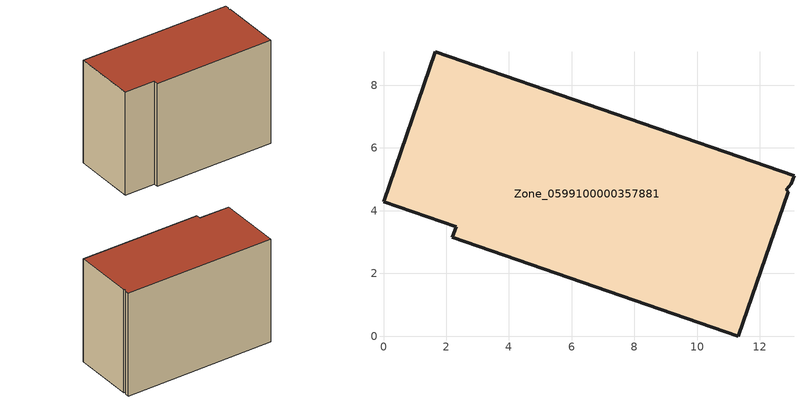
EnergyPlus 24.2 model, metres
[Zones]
Zone_0599100000357881
 floor ground (C_G): 2.2,3.15 2.31,3.49 0,4.29 1.65,9.06 13.09,5.11 13,4.86 12.85,4.67 12.91,4.6 11.31,0 z0
 wall outside (C_F): 2.31,3.49 2.2,3.15 11.31,0 12.91,4.6 12.85,4.67 13,4.86 13.09,5.11 1.65,9.06 0,4.29 2.31,3.49 z0:8.45
 roof outside (C_R): 13,4.86 13.09,5.11 1.65,9.06 0,4.29 2.31,3.49 2.2,3.15 11.31,0 12.91,4.6 12.85,4.67 z8.45
[BUILDING]
Pand.0599100000357881: North Axis=0; Terrain=City; Loads Convergence Tolerance Value=0.04; Temperature Convergence Tolerance Value=0.4; Solar Distribution=FullExterior; Maximum Number of Warmup Days=25; Minimum Number of Warmup Days=1
[Site:Location]
Rotterdam.The.Hague.AP_ZH_NLD Design_Conditions: Latitude=51.96; Longitude=4.45; Time Zone=1; Elevation=-4.5
[SITE:GROUNDTEMPERATURE:BUILDINGSURFACE]
18, 18, 18, 18, 18, 18, 18, 18, 18, 18, 18, 18
[MATERIAL] Thermal Absorptance=0.9; Solar Absorptance=0.7; Visible Absorptance=0.7
Name | Roughness | Thickness | Conductivity | Density | Specific Heat
G.TI.1992-2005 | MediumSmooth | 0.15 | 0.06 | 540 | 1210
F.TI.1992-2005 | Rough | 0.3 | 0.12 | 1920 | 840
R.TI.1992-2005 | MediumRough | 0.2 | 0.08 | 1500 | 1000
[CONSTRUCTION]
C_G: G.TI.1992-2005
C_F: F.TI.1992-2005
C_R: R.TI.1992-2005
[ZONE]
Zone_0599100000357881: Type=1; Multiplier=1; Ceiling Height=Autocalculate; Volume=Autocalculate; Floor Area=autocalculate; Part of Total Floor Area=Yes
[ZONEINFILTRATION:DESIGNFLOWRATE]
Infil_Zone_0599100000357881: Zone or ZoneList or Space or SpaceList=Zone_0599100000357881; Schedule=AlwaysOn; Design Flow Rate Calculation Method=Flow/Area; Flow Rate per Floor Area=0.0015; Constant Term Coefficient=1; Temperature Term Coefficient=0; Velocity Term Coefficient=0; Velocity Squared Term Coefficient=0
[HVACTEMPLATE:ZONE:IDEALLOADSAIRSYSTEM]
Zone_0599100000357881: Maximum Heating Supply Air Temperature=50; Minimum Cooling Supply Air Temperature=13; Maximum Heating Supply Air Humidity Ratio=0.0156; Minimum Cooling Supply Air Humidity Ratio=0.0077; Heating Limit=NoLimit; Cooling Limit=NoLimit; Dehumidification Control Type=ConstantSensibleHeatRatio; Cooling Sensible Heat Ratio=0.7; Dehumidification Setpoint=60; Humidification Control Type=None; Humidification Setpoint=30; Outdoor Air Method=None; Outdoor Air Flow Rate per Person=0.00944; Outdoor Air Flow Rate per Zone Floor Area=0; Outdoor Air Flow Rate per Zone=0; Demand Controlled Ventilation Type=None; Outdoor Air Economizer Type=NoEconomizer; Heat Recovery Type=None; Sensible Heat Recovery Effectiveness=0.7; Latent Heat Recovery Effectiveness=0.65
[ZONECONTROL:THERMOSTAT]
ThermostatControl_Zone_0599100000357881: Zone or ZoneList=Zone_0599100000357881; Control Type Schedule=DualSetpointControlType; Control 1=Thermostat_Zone_0599100000357881; Temperature Difference Between Cutout And Setpoint=0
[THERMOSTATSETPOINT:DUALSETPOINT]
Thermostat_Zone_0599100000357881: Heating Setpoint Temperature Schedule=HeatingSetpoint_Zone_0599100000357881; Cooling Setpoint Temperature Schedule=CoolingSetpoint_Zone_0599100000357881
[SCHEDULE:COMPACT]
HeatingSetpoint_Zone_0599100000357881: Through: 12/31, For: AllDays, Until: 24:00, 21
CoolingSetpoint_Zone_0599100000357881: Through: 12/31, For: AllDays, Until: 24:00, 24
DualSetpointControlType: Through: 12/31, For: AllDays, Until: 24:00, 4
AlwaysOn: Through: 12/31, For: AllDays, Until: 24:00, 1
